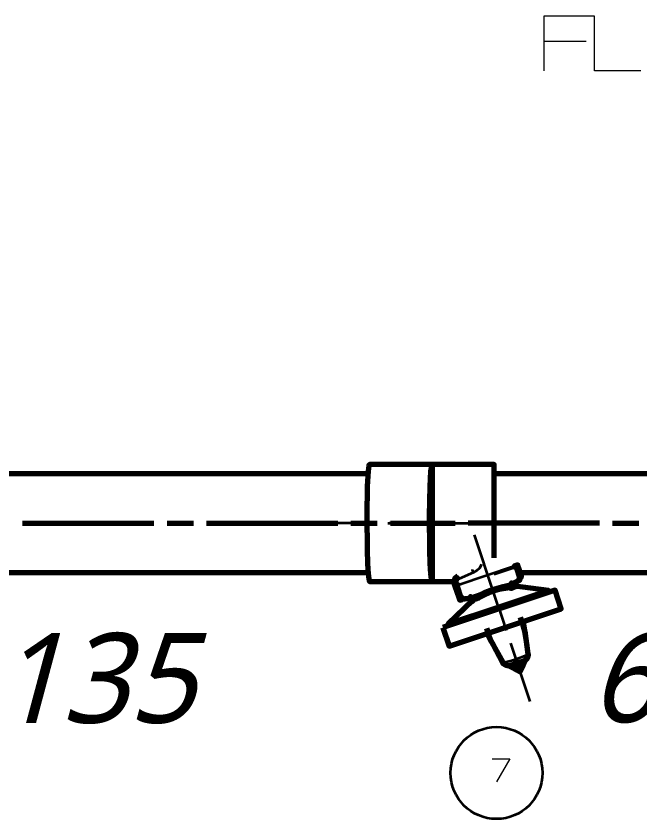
# Model space of a CAD drawing. Header units: millimetres. Extents: x 0 to 174, y 0 to 33.
# Drawn here: x 25.509 to 27.379, y 8.033 to 10.439 of the extents above; entities that cross this region are included whole.
import ezdxf

# ---------------------------------------------------------------- set-up
doc = ezdxf.new("R2010")
doc.units = ezdxf.units.MM
doc.layers.add('PDF_Geomertry', color=7, linetype='Continuous', true_color=0x405f80)
doc.layers.add('PDF_Text', color=7, linetype='Continuous')
doc.styles.add('PDF Lucida Handwriting Italic', font='')
doc.styles.get('PDF Lucida Handwriting Italic').set_extended_font_data('Lucida Handwriting', italic=True)

# ---------------------------------------------------------------- blocks, each defined once
blk = doc.blocks.new('SYM_7_023')
at = {"layer": 'PDF_Geomertry', "lineweight": 35}
for points in [[(-0.1238, 0.0966), (-0.1225, 0.097), (-0.1146, 0.0997), (-0.1125, 0.0935), (0.0571, 0.1499)], [(-0.111, 0.089), (-0.0997, 0.0551), (-0.0754, 0.0587), (0.0482, 0.0998), (0.0699, 0.1115), (0.0586, 0.1452), (-0.0039, 0.1245)], [(-0.0665, 0.1301), (-0.056, 0.1362), (-0.0474, 0.1448), (-0.0412, 0.1553)], [(-0.0704, 0.139), (-0.0703, 0.1387), (-0.0701, 0.1383), (-0.0693, 0.1363), (-0.0665, 0.1301), (-0.1092, 0.1116), (-0.1128, 0.1198), (-0.1131, 0.1205)], [(-0.1092, 0.1116), (-0.1107, 0.1108), (-0.1121, 0.1097), (-0.1135, 0.108), (-0.1142, 0.1066), (-0.1149, 0.1047), (-0.115, 0.1031), (-0.1149, 0.1012), (-0.1146, 0.0997)], [(0.0104, 0.0216), (0.0086, 0.027), (-0.006, 0.0712), (0.0121, 0.076), (0.0303, 0.0795), (0.0469, 0.0826)], [(0.0513, 0.0958), (0.049, 0.0933), (0.0488, 0.0898), (0.0506, 0.0866), (0.0537, 0.0851), (0.0514, 0.084)], [(-0.0682, 0.0442), (-0.0553, 0.0485), (-0.0306, 0.0609), (-0.0185, 0.0665), (-0.006, 0.0712)], [(0.0794, -0.0177), (0.0876, -0.0424)], [(0.0831, -0.0166), (0.0846, -0.021)], [(-0.0233, -0.0569), (-0.0249, -0.0524)], [(-0.0131, -0.0759), (-0.0214, -0.0512)], [(0.0967, -0.1162), (0.0739, -0.1253), (0.0476, -0.1341), (0.0239, -0.1403)], [(0.0636, -0.1397), (0.0686, -0.1544), (0.0686, -0.1587), (0.0675, -0.1609), (0.0656, -0.1631)], [(0.0643, -0.1394), (0.0692, -0.1541), (0.0718, -0.1576), (0.0769, -0.1594)], [(0.085, -0.1426), (0.0768, -0.1387), (0.0762, -0.152)], [(0.0775, -0.1372), (0.0768, -0.1387), (0.0764, -0.1376)], [(0.0617, -0.1569), (0.0533, -0.1465), (0.0496, -0.1535), (0.049, -0.1545)], [(0.0518, -0.1456), (0.0533, -0.1465), (0.0529, -0.1453)], [(0.0686, -0.1544), (0.0654, -0.1547), (0.0626, -0.1537), (0.0611, -0.1516)]]:
    blk.add_lwpolyline(points, dxfattribs=at)
at = {"layer": 'PDF_Geomertry', "lineweight": 70}
for points in [[(0.0453, 0.0937), (0.0439, 0.0927), (0.0426, 0.0894), (0.0431, 0.0867), (0.0442, 0.0847), (0.0469, 0.0827), (0.0514, 0.084), (0.0485, 0.0859), (0.0468, 0.0894), (0.0474, 0.093), (0.0483, 0.0944), (0.0497, 0.0951), (0.0513, 0.0958), (0.0729, 0.1074), (0.0729, 0.1074), (0.0728, 0.1074), (0.0728, 0.1074), (0.0725, 0.1076), (0.071, 0.1097), (0.0699, 0.1115), (0.0728, 0.1127), (0.0767, 0.1159), (0.0775, 0.1191), (0.0663, 0.153), (0.0664, 0.152), (0.0656, 0.1499), (0.0619, 0.1467), (0.0586, 0.1452), (0.0571, 0.1499), (0.0663, 0.153)], [(-0.1131, 0.1205), (-0.1206, 0.1147), (-0.1244, 0.1059), (-0.1238, 0.0966), (-0.1217, 0.0905), (-0.1104, 0.0566), (-0.1074, 0.0472), (-0.0997, 0.0498)], [(-0.0999, 0.0501), (-0.0996, 0.0527), (-0.0997, 0.0551), (-0.1033, 0.0542), (-0.1081, 0.0545), (-0.11, 0.0558), (-0.1104, 0.0566), (-0.1089, 0.0537), (-0.1064, 0.0513), (-0.1032, 0.0502), (-0.0999, 0.0501), (-0.0756, 0.0537), (-0.0721, 0.053), (-0.0696, 0.0503), (-0.069, 0.0469), (-0.0707, 0.0437), (-0.0682, 0.0442), (-0.0667, 0.0476), (-0.0675, 0.0513), (-0.0703, 0.0538), (-0.0739, 0.054), (-0.0606, 0.0584), (-0.0353, 0.0694), (-0.0089, 0.0795), (0.0185, 0.0873), (0.0453, 0.0937), (0.0497, 0.0951), (0.0482, 0.0998), (0.049, 0.0985), (0.0513, 0.0958)], [(0.0589, 0.0999), (0.0574, 0.0988), (0.0574, 0.0988), (0.0565, 0.0984), (0.0504, 0.0952)], [(-0.1417, -0.023), (0.0086, 0.027), (0.1589, 0.0769)], [(-0.0089, 0.0795), (-0.006, 0.0712)], [(0.1607, 0.0715), (0.1589, 0.0769), (0.0511, 0.0902)], [(0.0537, 0.0851), (0.0606, 0.0887), (0.061, 0.089)], [(-0.0754, 0.0534), (-0.0774, 0.0534)], [(-0.0757, 0.0534), (-0.0756, 0.0534), (-0.0756, 0.0534), (-0.0756, 0.0534), (-0.0756, 0.0535), (-0.0747, 0.0537)], [(-0.0606, 0.0584), (-0.0592, 0.0585), (-0.0576, 0.0581), (-0.0551, 0.0555), (-0.0543, 0.0517), (-0.0546, 0.0499), (-0.0553, 0.0485)], [(-0.0692, 0.0465), (-0.1417, -0.023), (-0.1399, -0.0284)], [(-0.0724, 0.0434), (-0.0722, 0.0434), (-0.0707, 0.0437)], [(0.0982, -0.1134), (0.0936, -0.0824), (0.0892, -0.0519), (0.0878, -0.0456), (0.0814, -0.0248), (0.075, -0.0041)], [(0.0876, -0.0424), (0.085, -0.0242), (0.0846, -0.021)], [(-0.0233, -0.0569), (-0.0131, -0.0759), (-0.0086, -0.0844), (-0.0112, -0.0785), (-0.0186, -0.0581), (-0.026, -0.0376)], [(0.0878, -0.0456), (0.0965, -0.1145), (0.0976, -0.114), (0.0981, -0.1137), (0.0982, -0.1135), (0.0982, -0.1134), (0.0983, -0.1155)], [(-0.0086, -0.0844), (0.021, -0.139), (0.021, -0.1391), (0.0214, -0.1392), (0.0217, -0.1392), (0.0229, -0.139), (-0.0112, -0.0785)], [(0.0851, -0.1347), (0.0883, -0.1331), (0.0912, -0.1308), (0.0937, -0.1276), (0.0956, -0.124), (0.0965, -0.1201), (0.0967, -0.1162), (0.0979, -0.1158), (0.0982, -0.1158), (0.0983, -0.1156), (0.0983, -0.1156), (0.0983, -0.1155), (0.0972, -0.1227), (0.095, -0.1272), (0.0906, -0.1317), (0.0851, -0.1347), (0.0781, -0.1369), (0.0703, -0.1395), (0.0689, -0.1397), (0.0656, -0.1392), (0.0643, -0.1394), (0.0636, -0.1397), (0.0626, -0.1402), (0.0601, -0.1426), (0.0589, -0.1433), (0.055, -0.1447), (0.0511, -0.1459), (0.0442, -0.1483), (0.0388, -0.149), (0.0331, -0.1477), (0.0289, -0.1456), (0.0239, -0.1403), (0.0226, -0.1409), (0.0222, -0.1409), (0.0221, -0.1409), (0.0221, -0.1409)], [(0.0965, -0.1145), (0.0967, -0.1162)], [(0.0383, -0.1492), (0.0442, -0.1483), (0.0401, -0.1491), (0.0357, -0.1491), (0.0317, -0.1481), (0.0279, -0.1463), (0.0247, -0.1438), (0.0221, -0.1409), (0.021, -0.1391)], [(0.0229, -0.139), (0.0239, -0.1403)], [(0.09, -0.1322), (0.085, -0.1426), (0.0828, -0.1473), (0.0806, -0.1519), (0.0785, -0.1562), (0.0768, -0.1598), (0.0732, -0.1672), (0.066, -0.1634), (0.0642, -0.1624), (0.049, -0.1545), (0.0388, -0.1492)], [(0.0585, -0.1434), (0.0611, -0.1516), (0.0617, -0.1569), (0.0632, -0.1606), (0.0656, -0.1631), (0.066, -0.1634)], [(0.0708, -0.1394), (0.0735, -0.1474), (0.0762, -0.152), (0.0772, -0.1559), (0.0769, -0.1594), (0.0768, -0.1598)], [(0.0735, -0.1474), (0.0735, -0.1501), (0.0719, -0.1526), (0.0692, -0.1541)]]:
    blk.add_lwpolyline(points, dxfattribs=at)
for points in [[(-0.111, 0.089), (-0.1125, 0.0885), (-0.1179, 0.0881), (-0.1204, 0.089), (-0.1212, 0.0897), (-0.1217, 0.0905), (-0.121, 0.0908), (-0.1125, 0.0935)], [(-0.0756, 0.0535), (-0.0754, 0.0535), (-0.0754, 0.0537), (-0.0754, 0.0538), (-0.0753, 0.0549), (-0.0754, 0.0587), (-0.0743, 0.0552), (-0.0739, 0.054)]]:
    blk.add_lwpolyline(points, close=True, dxfattribs=at)

msp = doc.modelspace()

# ---------------------------------------------------------------- linework, layer by layer
at = {"layer": 'PDF_Geomertry', "color": 7, "lineweight": 13}
for points in [[(27.3821, 10.2742), (27.2428, 10.2742), (27.2428, 10.4388), (27.091, 10.4388), (27.091, 10.2742)], [(27.2175, 10.3628), (27.091, 10.3628)]]:
    msp.add_lwpolyline(points, dxfattribs=at)
at = {"layer": 'PDF_Geomertry', "lineweight": 70}
for points in [[(26.9422, 8.8151), (26.9422, 9.0946), (26.7564, 9.0946), (26.5685, 9.0946), (26.5683, 9.0946), (26.5682, 9.0946), (26.5681, 9.0943), (26.5676, 9.0938), (26.5668, 9.091), (26.5646, 9.0747), (26.5618, 9.0286), (26.5601, 8.9426), (26.561, 8.8392), (26.5624, 8.7982), (26.5643, 8.7671), (26.566, 8.7519), (26.5672, 8.746), (26.5685, 8.7439), (26.7564, 8.7439), (26.8214, 8.7439)], [(26.5639, 9.0671), (24.3371, 9.0671), (24.3369, 9.0671), (24.3369, 9.0669), (24.3367, 9.0668), (24.3362, 9.0661), (24.3356, 9.0632), (24.3333, 9.0451), (24.331, 8.9949), (24.33, 8.9075), (24.3306, 8.8601), (24.3318, 8.8192), (24.3335, 8.7926), (24.3353, 8.7763), (24.3362, 8.7726), (24.3371, 8.7715), (26.5639, 8.7715)], [(27.5426, 9.0671), (26.9422, 9.0671)], [(27.0197, 8.7715), (27.5426, 8.7715)]]:
    msp.add_lwpolyline(points, dxfattribs=at)
for points in [[(26.7564, 8.7439), (26.7551, 8.746), (26.7539, 8.7519), (26.7522, 8.7671), (26.7503, 8.7982), (26.7489, 8.8392), (26.7481, 8.9426), (26.7497, 9.0286), (26.7525, 9.0747), (26.7547, 9.091), (26.7556, 9.0938), (26.756, 9.0943), (26.7561, 9.0946), (26.7563, 9.0946), (26.7564, 9.0946)], [(26.7564, 8.7715), (26.7554, 8.7726), (26.7546, 8.7763), (26.7528, 8.7926), (26.7511, 8.8192), (26.7499, 8.8601), (26.7493, 8.9075), (26.7503, 8.9949), (26.7526, 9.0451), (26.7547, 9.0632), (26.7556, 9.0661), (26.756, 9.0668), (26.7561, 9.0669), (26.7563, 9.0671), (26.7564, 9.0671), (26.7563, 9.0671), (26.7561, 9.0669), (26.756, 9.0668), (26.7556, 9.0661), (26.7547, 9.0632), (26.7526, 9.0451), (26.7503, 8.9949), (26.7493, 8.9075), (26.7499, 8.8601), (26.7511, 8.8192), (26.7528, 8.7926), (26.7546, 8.7763), (26.7554, 8.7726)], [(26.7564, 8.799), (26.7558, 8.7996), (26.7542, 8.8082), (26.7526, 8.8264), (26.7514, 8.86), (26.7507, 8.9014), (26.7514, 8.9806), (26.7535, 9.0237), (26.7553, 9.0374), (26.756, 9.0392), (26.7563, 9.0394), (26.7563, 9.0394), (26.7564, 9.0394), (26.7563, 9.0394), (26.7563, 9.0394), (26.756, 9.0392), (26.7553, 9.0374), (26.7535, 9.0237), (26.7514, 8.9806), (26.7507, 8.9014), (26.7514, 8.86), (26.7526, 8.8264), (26.7542, 8.8082), (26.7558, 8.7996)], [(26.7885, 8.6065), (26.8071, 8.5506), (27.1433, 8.6624), (27.1247, 8.7183)]]:
    msp.add_lwpolyline(points, close=True, dxfattribs=at)
at = {"layer": 'PDF_Geomertry', "color": 3, "lineweight": 70}
for points in [[(25.5286, 8.9193), (25.9222, 8.9193)], [(25.9617, 8.9193), (26.0404, 8.9193)], [(26.0797, 8.9193), (26.4735, 8.9193)], [(26.5128, 8.9193), (26.5915, 8.9193)], [(26.631, 8.9193), (26.7564, 8.9193), (26.8247, 8.9193)], [(27.2578, 8.9193), (26.864, 8.9193)], [(27.2971, 8.9193), (27.3758, 8.9193)]]:
    msp.add_lwpolyline(points, dxfattribs=at)
at = {"layer": 'PDF_Geomertry', "color": 18, "lineweight": 35, "true_color": 0x260000}
for points in [[(25.5286, 8.9193), (25.9222, 8.9193)], [(25.9617, 8.9193), (26.0404, 8.9193)], [(26.0797, 8.9193), (26.4735, 8.9193)], [(26.5836, 8.9193), (26.4236, 8.9193)], [(26.5128, 8.9193), (26.5915, 8.9193)], [(26.6231, 8.9193), (26.7018, 8.9193)], [(26.7706, 8.9193), (26.6285, 8.9193), (26.7067, 8.9193)], [(26.631, 8.9193), (26.8985, 8.9193)], [(26.7411, 8.9193), (26.9011, 8.9193)], [(26.8247, 8.9193), (26.746, 8.9193)], [(26.81, 8.9193), (26.8887, 8.9193)], [(27.2578, 8.9193), (26.864, 8.9193)], [(26.9281, 8.9193), (27.0701, 8.9193)], [(27.2972, 8.9193), (27.3758, 8.9193)], [(26.9411, 8.7092), (26.8828, 8.8846)], [(26.9535, 8.6718), (26.9783, 8.5971)], [(26.9907, 8.5597), (27.049, 8.3843)]]:
    msp.add_lwpolyline(points, dxfattribs=at)
at = {"layer": 'PDF_Geomertry', "color": 18, "lineweight": 13, "true_color": 0x260000}
msp.add_lwpolyline([(26.936, 8.2133), (26.9893, 8.2133), (26.9493, 8.1444)], dxfattribs=at)
at = {"layer": 'PDF_Geomertry', "color": 18, "lineweight": 35, "true_color": 0x260000}
msp.add_circle((26.949, 8.1706), 0.1378, dxfattribs=at)

# ---------------------------------------------------------------- block references
msp.add_blockref('SYM_7_023', (26.9461, 8.6409))

# ---------------------------------------------------------------- texts
at = {"layer": 'PDF_Text', "char_height": 0.26906, "attachment_point": 7, "style": 'PDF Lucida Handwriting Italic'}
for s, insert in [('135', (25.4446, 8.317)), ('60', (27.2293, 8.319))]:
    msp.add_mtext(s, dxfattribs=dict(at, insert=insert))

doc.saveas('drawing.dxf')
